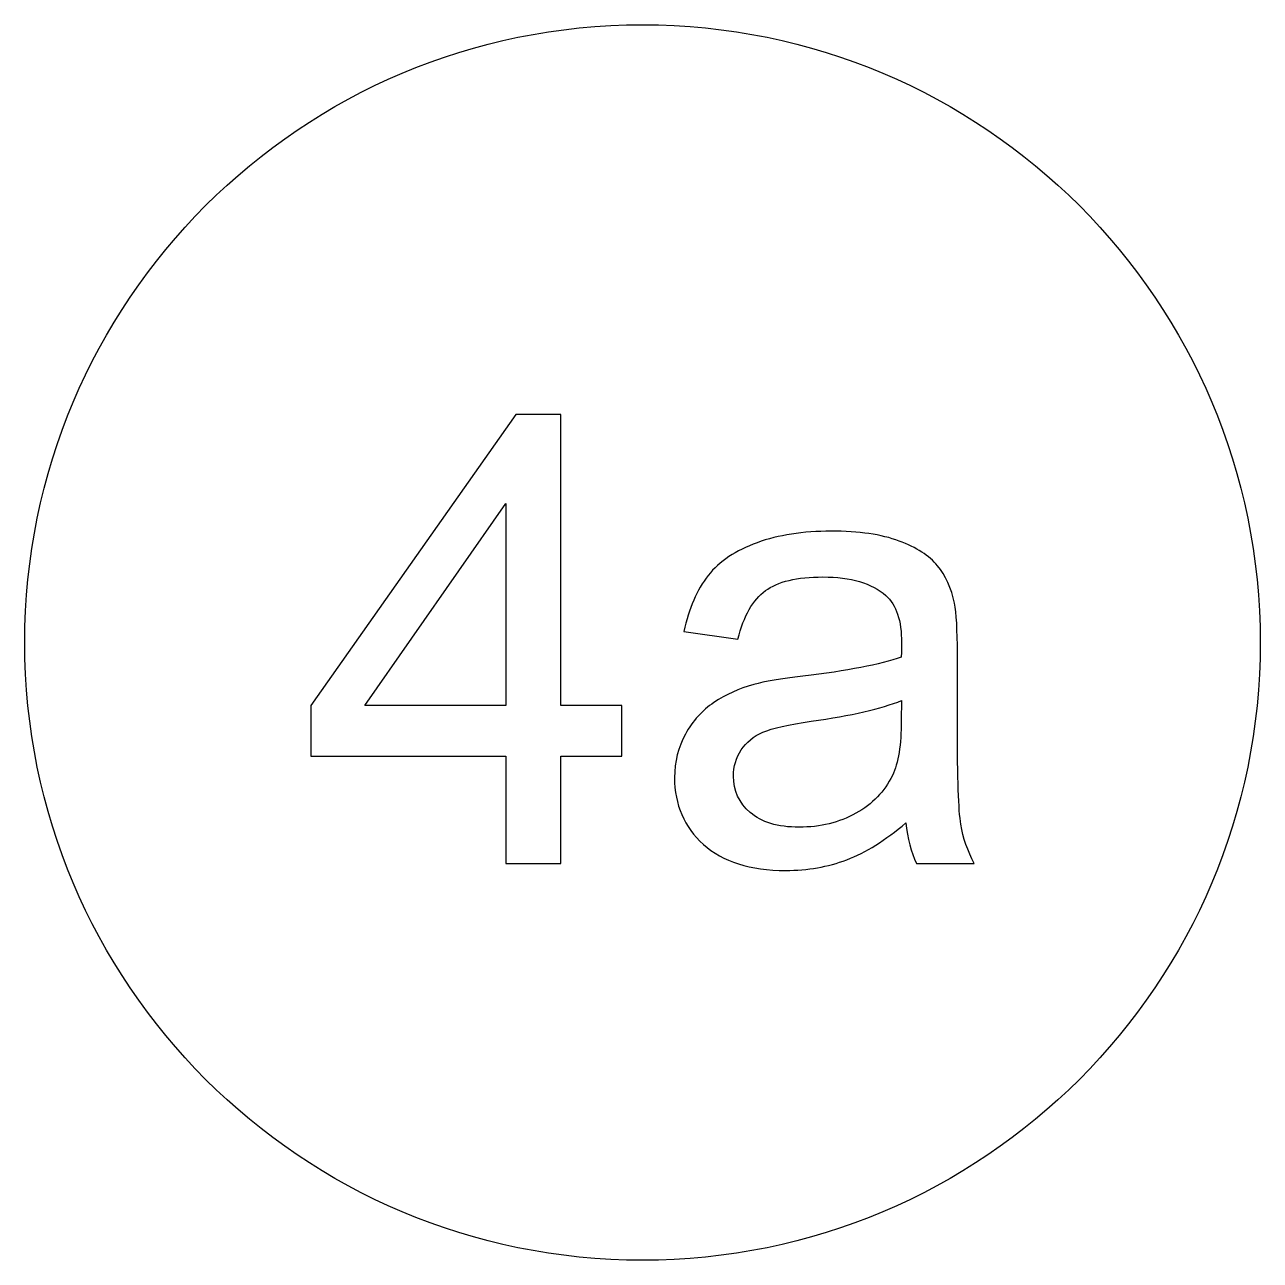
# Model space of a CAD drawing. Extents: x -3.7 to 85.1, y -41.7 to 15.
# Drawn here: x -3.71 to 1.68, y -3.89 to 1.5 of the extents above; entities that cross this region are included whole.
import ezdxf

# ---------------------------------------------------------------- set-up
doc = ezdxf.new("R2010")
doc.units = 0
doc.header["$MEASUREMENT"] = 0
doc.layers.add('LAYER_1', color=7, linetype='CONTINUOUS')

msp = doc.modelspace()

# ---------------------------------------------------------------- linework, layer by layer
at = {"layer": 'LAYER_1', "color": 250}
for points, knots in [([(1.6824, -1.1971), (1.6824, 0.2913), (0.4759, 1.498), (-1.0126, 1.498), (-2.501, 1.498), (-3.7075, 0.2913), (-3.7075, -1.1971), (-3.7075, -2.6855), (-2.501, -3.892), (-1.0126, -3.892), (0.4759, -3.892), (1.6824, -2.6855), (1.6824, -1.1971)], [0, 0, 0, 0, 0.25, 0.25, 0.25, 0.5, 0.5, 0.5, 0.75, 0.75, 0.75, 1, 1, 1, 1]), ([(-1.6092, -2.1614), (-1.6092, -2.1614), (-1.6092, -1.6936), (-1.6092, -1.6936), (-1.6092, -1.6936), (-2.4601, -1.6936), (-2.4601, -1.6936), (-2.4601, -1.6936), (-2.4601, -1.472), (-2.4601, -1.472), (-2.4601, -1.472), (-1.5654, -0.2025), (-1.5654, -0.2025), (-1.5654, -0.2025), (-1.3684, -0.2025), (-1.3684, -0.2025), (-1.3684, -0.2025), (-1.3684, -1.472), (-1.3684, -1.472), (-1.3684, -1.472), (-1.1031, -1.472), (-1.1031, -1.472), (-1.1031, -1.472), (-1.1031, -1.6936), (-1.1031, -1.6936), (-1.1031, -1.6936), (-1.3684, -1.6936), (-1.3684, -1.6936), (-1.3684, -1.6936), (-1.3684, -2.1614), (-1.3684, -2.1614), (-1.3684, -2.1614), (-1.6092, -2.1614), (-1.6092, -2.1614)], [0, 0, 0, 0, 0.090909, 0.090909, 0.090909, 0.181818, 0.181818, 0.181818, 0.272727, 0.272727, 0.272727, 0.363636, 0.363636, 0.363636, 0.454545, 0.454545, 0.454545, 0.545455, 0.545455, 0.545455, 0.636364, 0.636364, 0.636364, 0.727273, 0.727273, 0.727273, 0.818182, 0.818182, 0.818182, 0.909091, 0.909091, 0.909091, 1, 1, 1, 1]), ([(-1.6092, -1.472), (-1.6092, -1.472), (-1.6092, -0.591), (-1.6092, -0.591), (-1.6092, -0.591), (-2.2234, -1.472), (-2.2234, -1.472), (-2.2234, -1.472), (-1.6092, -1.472), (-1.6092, -1.472)], [0, 0, 0, 0, 0.333333, 0.333333, 0.333333, 0.666667, 0.666667, 0.666667, 1, 1, 1, 1]), ([(0.1368, -1.9836), (0.0474, -2.0597), (-0.0388, -2.1131), (-0.1213, -2.1446), (-0.2039, -2.176), (-0.2923, -2.1915), (-0.3872, -2.1915), (-0.5431, -2.1915), (-0.663, -2.1537), (-0.7469, -2.0775), (-0.8308, -2.0018), (-0.8728, -1.9047), (-0.8728, -1.7866), (-0.8728, -1.7173), (-0.8568, -1.6539), (-0.8254, -1.5965), (-0.7934, -1.539), (-0.752, -1.4934), (-0.7009, -1.4588), (-0.6494, -1.4241), (-0.5919, -1.3977), (-0.5276, -1.3799), (-0.4802, -1.3676), (-0.4086, -1.3557), (-0.3133, -1.3439), (-0.1191, -1.3211), (0.0246, -1.2932), (0.1162, -1.2613), (0.1171, -1.2285), (0.1176, -1.2075), (0.1176, -1.1989), (0.1176, -1.1013), (0.0948, -1.0324), (0.0492, -0.9923), (-0.0124, -0.938), (-0.104, -0.9111), (-0.2253, -0.9111), (-0.3388, -0.9111), (-0.4227, -0.9312), (-0.4765, -0.9709), (-0.5308, -1.0105), (-0.5705, -1.0808), (-0.5965, -1.182), (-0.5965, -1.182), (-0.8318, -1.1491), (-0.8318, -1.1491), (-0.8103, -1.0484), (-0.7752, -0.9668), (-0.726, -0.9047), (-0.6767, -0.8427), (-0.6056, -0.7953), (-0.5126, -0.7616), (-0.42, -0.7283), (-0.3119, -0.7114), (-0.1897, -0.7114), (-0.0684, -0.7114), (0.0305, -0.7255), (0.1067, -0.7543), (0.1824, -0.783), (0.2384, -0.8186), (0.274, -0.8619), (0.3096, -0.9052), (0.3347, -0.9599), (0.3492, -1.026), (0.357, -1.0671), (0.3611, -1.1409), (0.3611, -1.2472), (0.3611, -1.2472), (0.3611, -1.5664), (0.3611, -1.5664), (0.3611, -1.7894), (0.3661, -1.9302), (0.3761, -1.99), (0.3857, -2.0497), (0.4058, -2.1067), (0.435, -2.1614), (0.435, -2.1614), (0.1833, -2.1614), (0.1833, -2.1614), (0.1591, -2.1108), (0.1436, -2.0515), (0.1368, -1.9836)], [0, 0, 0, 0, 0.037037, 0.037037, 0.037037, 0.074074, 0.074074, 0.074074, 0.111111, 0.111111, 0.111111, 0.148148, 0.148148, 0.148148, 0.185185, 0.185185, 0.185185, 0.222222, 0.222222, 0.222222, 0.259259, 0.259259, 0.259259, 0.296296, 0.296296, 0.296296, 0.333333, 0.333333, 0.333333, 0.37037, 0.37037, 0.37037, 0.407407, 0.407407, 0.407407, 0.444444, 0.444444, 0.444444, 0.481481, 0.481481, 0.481481, 0.518519, 0.518519, 0.518519, 0.555556, 0.555556, 0.555556, 0.592593, 0.592593, 0.592593, 0.62963, 0.62963, 0.62963, 0.666667, 0.666667, 0.666667, 0.703704, 0.703704, 0.703704, 0.740741, 0.740741, 0.740741, 0.777778, 0.777778, 0.777778, 0.814815, 0.814815, 0.814815, 0.851852, 0.851852, 0.851852, 0.888889, 0.888889, 0.888889, 0.925926, 0.925926, 0.925926, 0.962963, 0.962963, 0.962963, 1, 1, 1, 1]), ([(0.1176, -1.4501), (0.0301, -1.4857), (-0.1013, -1.5158), (-0.2764, -1.5404), (-0.3758, -1.5545), (-0.446, -1.5705), (-0.487, -1.5883), (-0.5281, -1.606), (-0.5595, -1.632), (-0.5819, -1.6658), (-0.6042, -1.7), (-0.6156, -1.7378), (-0.6156, -1.7798), (-0.6156, -1.8432), (-0.5914, -1.8965), (-0.5427, -1.9389), (-0.4939, -1.9813), (-0.4227, -2.0028), (-0.3293, -2.0028), (-0.2367, -2.0028), (-0.1542, -1.9827), (-0.0817, -1.9421), (-0.0096, -1.902), (0.0437, -1.8468), (0.0775, -1.777), (0.1035, -1.7228), (0.1162, -1.643), (0.1162, -1.5376), (0.1162, -1.5376), (0.1176, -1.4501), (0.1176, -1.4501)], [0, 0, 0, 0, 0.1, 0.1, 0.1, 0.2, 0.2, 0.2, 0.3, 0.3, 0.3, 0.4, 0.4, 0.4, 0.5, 0.5, 0.5, 0.6, 0.6, 0.6, 0.7, 0.7, 0.7, 0.8, 0.8, 0.8, 0.9, 0.9, 0.9, 1, 1, 1, 1])]:
    msp.add_open_spline(points, degree=3, knots=knots, dxfattribs=at)

doc.saveas('drawing.dxf')
